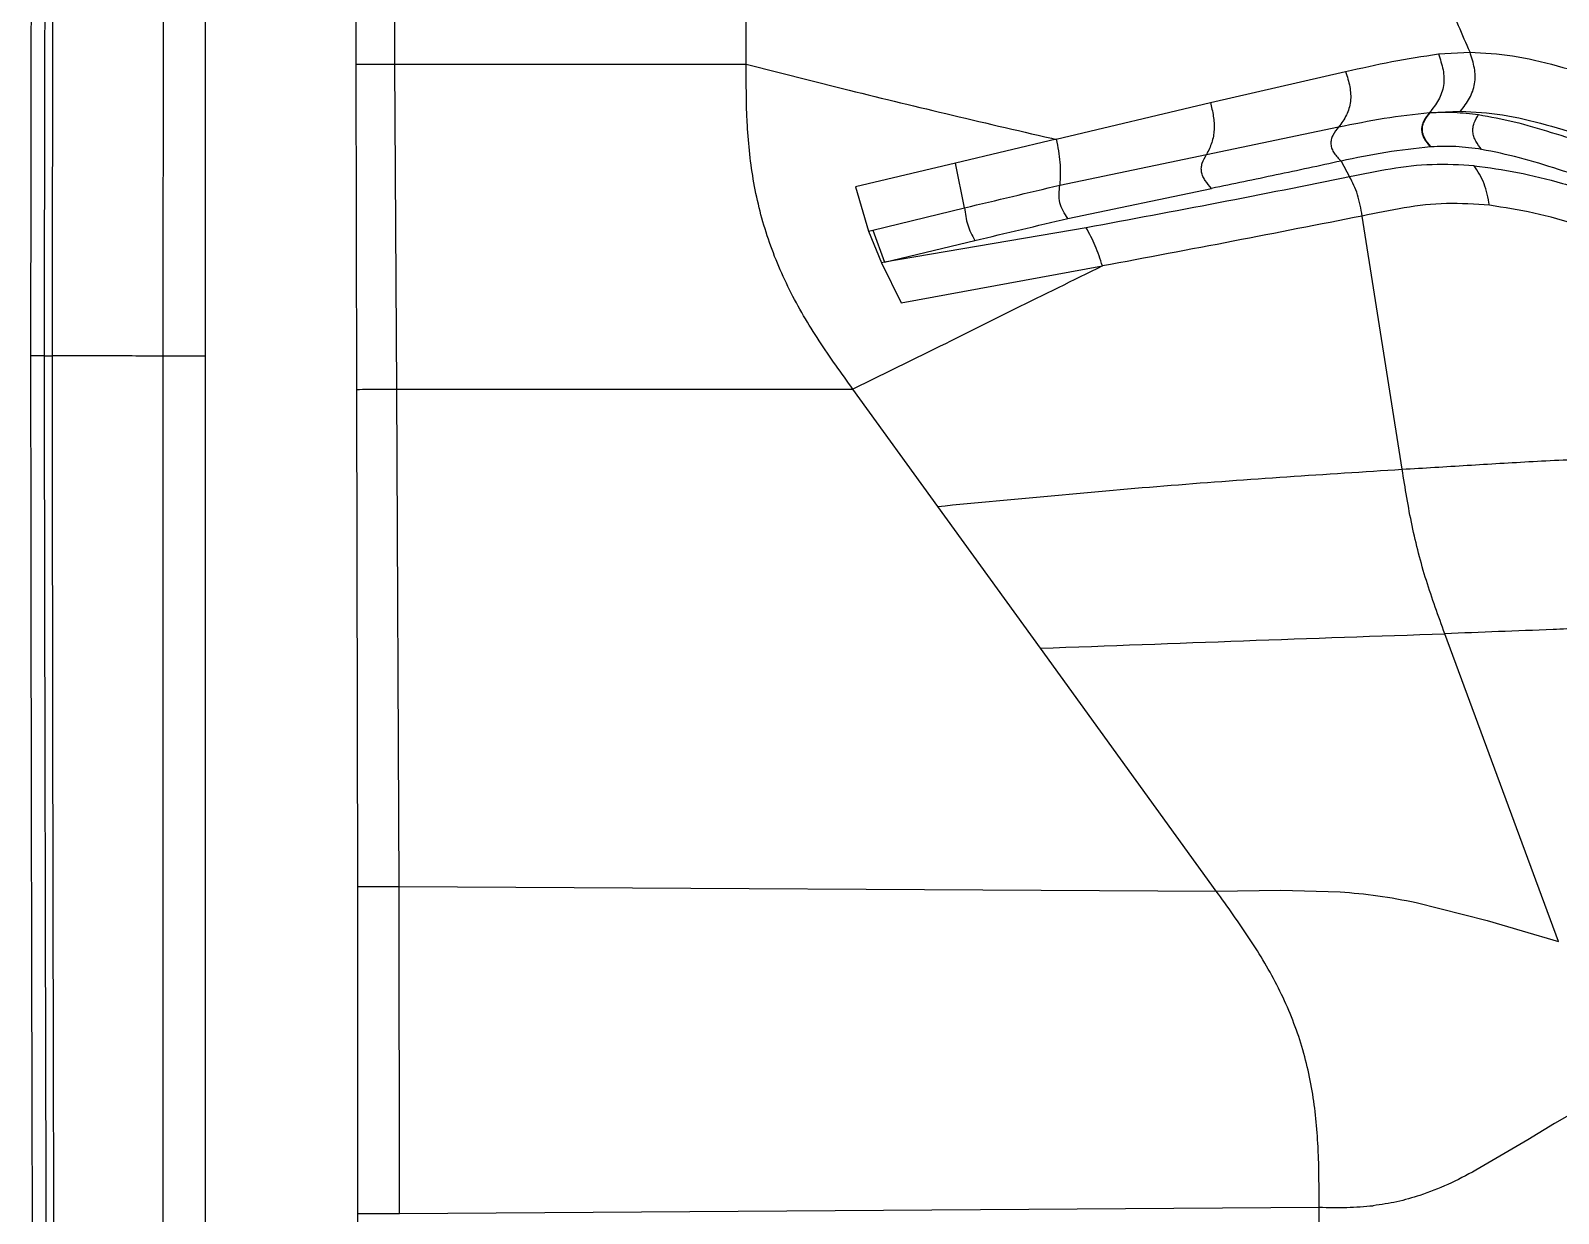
# Model space of a CAD drawing. Header units: inches. Extents: x 2 to 87, y 6 to 129.
# Drawn here: x 2.11 to 11.04, y 48.84 to 55.75 of the extents above; entities that cross this region are included whole.
import ezdxf

# ---------------------------------------------------------------- set-up
doc = ezdxf.new("R2010")
doc.units = ezdxf.units.IN
doc.header["$MEASUREMENT"] = 0
doc.layers.add('1', color=4, linetype='Continuous')

# ---------------------------------------------------------------- blocks, each defined once
blk = doc.blocks.new('2026 STRIDE')
at = {"layer": '1', "color": 3}
for p, q in [((0.5577, 53.7634), (0.5527, 32.7392)), ((0.8017, 53.7598), (0.8, 32.7392)), ((1.6813, 34.4446), (1.6813, 53.0423)), ((1.9084, 34.4446), (1.9084, 53.0423)), ((3.9604, 34.4446), (3.9604, 36.8385)), ((8.0047, 34.504), (8.1895, 34.5142)), ((1.685, 32.5449), (1.6813, 34.4446)), ((1.9183, 32.546), (1.9084, 34.4446)), ((1.9084, 34.4446), (3.9604, 34.4446)), ((3.9604, 34.4446), (4.5237, 34.3019)), ((6.6724, 34.2214), (7.4627, 34.4007)), ((5.7724, 34.0054), (6.6724, 34.2214)), ((7.9533, 34.1616), (7.9576, 34.1618)), ((7.9576, 34.1618), (8.1338, 34.1701)), ((6.6502, 33.9167), (7.4218, 34.0775)), ((5.7724, 34.0054), (5.1827, 33.8666)), ((5.7445, 34.0114), (5.7707, 34.0053)), ((7.9615, 33.9619), (7.9574, 33.9617)), ((5.1827, 33.8666), (4.599, 33.728)), ((5.236, 33.6053), (5.1827, 33.8666)), ((5.7933, 33.7379), (6.6502, 33.9167)), ((7.436, 33.8782), (7.4859, 33.7855)), ((4.599, 33.728), (4.6754, 33.469)), ((5.8396, 33.5434), (6.6798, 33.7189)), ((4.7006, 33.4752), (5.236, 33.6053)), ((5.9471, 33.489), (4.7685, 33.2875)), ((7.793, 32.0784), (7.559, 33.5575)), ((4.6754, 33.469), (4.7006, 33.4752)), ((4.6754, 33.469), (4.7506, 33.2831)), ((4.7006, 33.4752), (4.7685, 33.2875)), ((4.7685, 33.2875), (5.2957, 33.4147)), ((4.7685, 33.2875), (4.7506, 33.2831)), ((4.7506, 33.2832), (4.8666, 33.0508)), ((4.8666, 33.0508), (6.0414, 33.2656)), ((6.0415, 33.2656), (6.0414, 33.2656)), ((5.0316, 32.7656), (4.5843, 32.546)), ((-0.14, 32.7417), (-0.221, 32.7417)), ((0.5527, 32.7392), (0.5493, 12.9852)), ((0.8, 32.7392), (0.7976, 12.9883)), ((1.6903, 29.6413), (1.685, 32.5449)), ((1.9333, 29.6417), (1.9183, 32.546)), ((1.9183, 32.546), (4.5843, 32.546)), ((5.0801, 31.8613), (4.5843, 32.546)), ((5.68, 31.0327), (5.0801, 31.8613)), ((8.7061, 29.3192), (8.0425, 31.1177)), ((6.707, 29.6143), (5.68, 31.0327)), ((1.691, 27.7314), (1.6903, 29.6413)), ((1.9353, 27.7314), (1.9333, 29.6417)), ((1.9333, 29.6417), (6.707, 29.6143)), ((6.707, 29.6143), (7.0824, 29.6187)), ((7.0824, 29.6187), (7.4308, 29.6105)), ((7.8753, 29.548), (8.2891, 29.4433)), ((8.2891, 29.4433), (8.4941, 29.3821)), ((8.4941, 29.3821), (8.7061, 29.3192)), ((8.8499, 28.352), (8.6826, 28.2565)), ((8.6826, 28.2565), (8.5269, 28.1622)), ((8.5269, 28.1622), (8.2238, 27.9834)), ((1.9353, 27.7314), (7.3076, 27.7681)), ((7.3076, 23.6297), (7.3076, 27.7681)), ((1.691, 13.062), (1.691, 27.7314))]:
    blk.add_line(p, q, dxfattribs=at)
at = {"layer": '1'}
for points, knots in [([(0.0062, 57.9452), (-0.029, 55.8546), (-0.0994, 51.667), (-0.1683, 45.3757), (-0.2129, 39.0651), (-0.2183, 34.8516), (-0.221, 32.7417)], [0, 0, 0, 0, 0.248872, 0.498493, 0.748868, 1, 1, 1, 1]), ([(-0.14, 32.7417), (-0.135, 35.5421), (-0.125, 41.1428), (-0.0497, 49.5437), (0.0416, 55.1437), (0.0872, 57.9437)], [0, 0, 0, 0, 0.333334, 0.666667, 1, 1, 1, 1]), ([(0.1102, 57.6778), (0.0685, 54.9073), (-0.0148, 49.3663), (-0.0826, 41.054), (-0.0912, 35.5124), (-0.0955, 32.7416)], [0, 0, 0, 0, 0.333333, 0.666666, 1, 1, 1, 1]), ([(-0.221, 32.7417), (-0.2184, 30.6608), (-0.2131, 26.5052), (-0.1698, 20.2813), (-0.1027, 14.076), (-0.0342, 9.9456), (0, 7.8834)], [0, 0, 0, 0, 0.251117, 0.501486, 0.751112, 1, 1, 1, 1]), ([(0.081, 7.8849), (0.0366, 10.6465), (-0.0521, 16.1699), (-0.1254, 24.4557), (-0.1351, 29.9797), (-0.14, 32.7417)], [0, 0, 0, 0, 0.333333, 0.666666, 1, 1, 1, 1]), ([(-0.0955, 32.7416), (-0.0919, 30.0161), (-0.0846, 24.5653), (-0.0217, 16.3892), (0.0573, 10.9389), (0.0969, 8.2137)], [0, 0, 0, 0, 0.3333337, 0.6666669, 1, 1, 1, 1])]:
    blk.add_open_spline(points, degree=3, knots=knots, dxfattribs=at)
at = {"layer": '1', "color": 3}
for points, knots in [([(8.1895, 34.5142), (8.1452, 34.6167), (8.0535, 34.8292), (7.9032, 35.1548), (7.7463, 35.5036), (7.5922, 35.8798), (7.4534, 36.2865), (7.3413, 36.7251), (7.2617, 37.1947), (7.2369, 37.519), (7.2242, 37.6851)], [0, 0, 0, 0, 0.099778, 0.206893, 0.322019, 0.444685, 0.574025, 0.709507, 0.85129, 1, 1, 1, 1]), ([(7.4627, 34.4007), (7.5526, 34.4215), (7.7325, 34.463), (7.914, 34.4903), (8.0047, 34.504)], [0, 0, 0, 0, 0.500069, 1, 1, 1, 1]), ([(8.0047, 34.504), (8.0152, 34.4735), (8.0356, 34.4145), (8.0407, 34.3187), (8.0083, 34.2315), (7.972, 34.1854), (7.9533, 34.1616)], [0, 0, 0, 0, 0.258182, 0.500173, 0.741949, 1, 1, 1, 1]), ([(8.1338, 34.1701), (8.1527, 34.1943), (8.1891, 34.2412), (8.2225, 34.3291), (8.2189, 34.425), (8.1995, 34.4839), (8.1895, 34.5142)], [0, 0, 0, 0, 0.258051, 0.500024, 0.741965, 1, 1, 1, 1]), ([(8.1895, 34.5142), (8.2714, 34.51), (8.4354, 34.5014), (8.6972, 34.438), (8.8764, 34.3836), (8.966, 34.3565)], [0, 0, 0, 0, 0.333284, 0.666617, 1, 1, 1, 1]), ([(1.6813, 34.4446), (1.7036, 34.4446), (1.7472, 34.4446), (1.8112, 34.4446), (1.8654, 34.4446), (1.8939, 34.4446), (1.9084, 34.4446)], [0, 0, 0, 0, 0.2550747, 0.5, 0.7449253, 1, 1, 1, 1]), ([(4.5843, 32.546), (4.5169, 32.6393), (4.3823, 32.8256), (4.2071, 33.1223), (4.075, 33.4391), (3.9939, 33.7705), (3.9608, 34.1076), (3.9605, 34.3324), (3.9604, 34.4446)], [0, 0, 0, 0, 0.168805, 0.336995, 0.504305, 0.670432, 0.835431, 1, 1, 1, 1]), ([(7.4627, 34.4007), (7.4719, 34.3717), (7.4898, 34.3151), (7.4959, 34.226), (7.4705, 34.1433), (7.4383, 34.0998), (7.4218, 34.0774)], [0, 0, 0, 0, 0.258733, 0.503177, 0.744588, 1, 1, 1, 1]), ([(4.5237, 34.3019), (4.7239, 34.2528), (5.1243, 34.1548), (5.5377, 34.0592), (5.7445, 34.0114)], [0, 0, 0, 0, 0.499998, 1, 1, 1, 1]), ([(6.6724, 34.2214), (6.6789, 34.1947), (6.6917, 34.1421), (6.6975, 34.0617), (6.6836, 33.9841), (6.6614, 33.9393), (6.6502, 33.9167)], [0, 0, 0, 0, 0.256405, 0.504499, 0.748681, 1, 1, 1, 1]), ([(7.4218, 34.0775), (7.5104, 34.0959), (7.6876, 34.1327), (7.8648, 34.1519), (7.9533, 34.1616)], [0, 0, 0, 0, 0.5000267, 1, 1, 1, 1]), ([(7.9533, 34.1616), (7.9411, 34.1464), (7.9232, 34.1243), (7.9089, 34.0886), (7.9055, 34.0613), (7.9099, 34.0341), (7.9256, 33.9987), (7.9444, 33.9768), (7.9574, 33.9617)], [0, 0, 0, 0, 0.265194, 0.385842, 0.499982, 0.61413, 0.734795, 1, 1, 1, 1]), ([(7.9615, 33.9619), (7.9486, 33.977), (7.9299, 33.9989), (7.9142, 34.0343), (7.9098, 34.0616), (7.9132, 34.0889), (7.9275, 34.1245), (7.9454, 34.1466), (7.9576, 34.1618)], [0, 0, 0, 0, 0.265167, 0.385832, 0.499999, 0.614167, 0.734832, 1, 1, 1, 1]), ([(7.9576, 34.1618), (8.0036, 34.1635), (8.0955, 34.1668), (8.1915, 34.1556), (8.2394, 34.15)], [0, 0, 0, 0, 0.500009, 1, 1, 1, 1]), ([(8.1338, 34.1701), (8.215, 34.1655), (8.3773, 34.1561), (8.6332, 34.0935), (8.8066, 34.0409), (8.8933, 34.0146)], [0, 0, 0, 0, 0.333281, 0.66662, 1, 1, 1, 1]), ([(8.2572, 33.9465), (8.245, 33.9622), (8.227, 33.985), (8.211, 34.0209), (8.2051, 34.0483), (8.206, 34.0758), (8.2157, 34.1116), (8.2298, 34.1344), (8.2394, 34.15)], [0, 0, 0, 0, 0.259514, 0.379908, 0.495528, 0.611835, 0.734168, 1, 1, 1, 1]), ([(8.2394, 34.15), (8.3083, 34.1373), (8.4459, 34.1121), (8.6634, 34.0466), (8.8121, 34.0001), (8.8865, 33.9768)], [0, 0, 0, 0, 0.333297, 0.66664, 1, 1, 1, 1]), ([(7.4218, 34.0775), (7.4093, 34.0621), (7.3913, 34.0399), (7.3773, 34.0039), (7.3752, 33.9763), (7.3816, 33.949), (7.4006, 33.914), (7.4215, 33.8928), (7.436, 33.8782)], [0, 0, 0, 0, 0.266658, 0.38557, 0.497433, 0.610404, 0.731545, 1, 1, 1, 1]), ([(5.7724, 34.0054), (5.7809, 33.9607), (5.7977, 33.8715), (5.7948, 33.7823), (5.7933, 33.7379)], [0, 0, 0, 0, 0.501891, 1, 1, 1, 1]), ([(7.9574, 33.9617), (7.8708, 33.9521), (7.6976, 33.9329), (7.5232, 33.8965), (7.436, 33.8782)], [0, 0, 0, 0, 0.499973, 1, 1, 1, 1]), ([(8.2572, 33.9465), (8.2066, 33.9533), (8.1053, 33.9669), (8.0094, 33.9636), (7.9615, 33.9619)], [0, 0, 0, 0, 0.499989, 1, 1, 1, 1]), ([(8.9414, 33.7561), (8.8632, 33.7806), (8.7067, 33.8297), (8.4763, 33.902), (8.3303, 33.9317), (8.2572, 33.9465)], [0, 0, 0, 0, 0.33336, 0.666707, 1, 1, 1, 1]), ([(6.6798, 33.7189), (6.6666, 33.7334), (6.6473, 33.7546), (6.6284, 33.7878), (6.62, 33.8137), (6.6188, 33.8404), (6.627, 33.8766), (6.6407, 33.9003), (6.6502, 33.9167)], [0, 0, 0, 0, 0.266425, 0.390388, 0.50696, 0.620688, 0.738765, 1, 1, 1, 1]), ([(7.436, 33.8782), (7.3096, 33.851), (7.0569, 33.7967), (6.8055, 33.7448), (6.6798, 33.7189)], [0, 0, 0, 0, 0.500298, 1, 1, 1, 1]), ([(8.2145, 33.8507), (8.1319, 33.8553), (7.9668, 33.8645), (7.7248, 33.8352), (7.5655, 33.8021), (7.4859, 33.7856)], [0, 0, 0, 0, 0.333311, 0.666636, 1, 1, 1, 1]), ([(8.3034, 33.62), (8.2994, 33.6416), (8.2915, 33.684), (8.2728, 33.747), (8.2459, 33.803), (8.225, 33.8346), (8.2145, 33.8507)], [0, 0, 0, 0, 0.258279, 0.504802, 0.748787, 1, 1, 1, 1]), ([(8.2145, 33.8507), (8.2981, 33.8397), (8.4653, 33.8177), (8.7277, 33.7503), (8.9125, 33.6951), (9.005, 33.6675)], [0, 0, 0, 0, 0.3333178, 0.6666487, 1, 1, 1, 1]), ([(7.4859, 33.7855), (7.2312, 33.7345), (6.7217, 33.6324), (6.2053, 33.5368), (5.9471, 33.489)], [0, 0, 0, 0, 0.5, 1, 1, 1, 1]), ([(7.559, 33.5575), (7.5556, 33.579), (7.5488, 33.622), (7.5327, 33.6851), (7.5107, 33.7395), (7.4944, 33.7698), (7.4859, 33.7856)], [0, 0, 0, 0, 0.2368126, 0.4737521, 0.7263913, 1, 1, 1, 1]), ([(5.236, 33.6053), (5.3294, 33.6274), (5.516, 33.6715), (5.7009, 33.7158), (5.7933, 33.7379)], [0, 0, 0, 0, 0.500001, 1, 1, 1, 1]), ([(5.8396, 33.5434), (5.8298, 33.5577), (5.8105, 33.5857), (5.7909, 33.6342), (5.7868, 33.6865), (5.7911, 33.7206), (5.7933, 33.7379)], [0, 0, 0, 0, 0.255071, 0.500455, 0.745235, 1, 1, 1, 1]), ([(5.236, 33.6053), (5.2403, 33.5716), (5.249, 33.5042), (5.2801, 33.4445), (5.2957, 33.4147)], [0, 0, 0, 0, 0.5001563, 1, 1, 1, 1]), ([(8.3034, 33.62), (8.2193, 33.6261), (8.0512, 33.6383), (7.8059, 33.6084), (7.6413, 33.5745), (7.559, 33.5575)], [0, 0, 0, 0, 0.3333089, 0.6666308, 1, 1, 1, 1]), ([(9.1185, 33.4136), (9.0228, 33.4439), (8.8315, 33.5045), (8.5604, 33.5808), (8.3891, 33.6069), (8.3034, 33.62)], [0, 0, 0, 0, 0.333354, 0.666687, 1, 1, 1, 1]), ([(5.2957, 33.4147), (5.3869, 33.4361), (5.5694, 33.4788), (5.7495, 33.5219), (5.8396, 33.5434)], [0, 0, 0, 0, 0.500001, 1, 1, 1, 1]), ([(6.0414, 33.2656), (6.0286, 33.3057), (6.0027, 33.3867), (5.9658, 33.4547), (5.9471, 33.489)], [0, 0, 0, 0, 0.495233, 1, 1, 1, 1]), ([(7.559, 33.5575), (7.3092, 33.5082), (6.8097, 33.4096), (6.2975, 33.3136), (6.0415, 33.2656)], [0, 0, 0, 0, 0.499999, 1, 1, 1, 1]), ([(6.0414, 33.2655), (5.8691, 33.1807), (5.5245, 33.0111), (5.1959, 32.8474), (5.0316, 32.7656)], [0, 0, 0, 0, 0.5, 1, 1, 1, 1]), ([(-0.14, 32.7417), (-0.1374, 32.7417), (-0.1322, 32.7417), (-0.1077, 32.7416), (-0.0955, 32.7416)], [0, 0, 0, 0, 0.5004096, 1, 1, 1, 1]), ([(0.5527, 32.7392), (0.4318, 32.7396), (0.1899, 32.7404), (-0.0004, 32.7412), (-0.0955, 32.7416)], [0, 0, 0, 0, 0.499987, 1, 1, 1, 1]), ([(0.8, 32.7392), (0.7714, 32.7392), (0.7293, 32.7392), (0.6759, 32.7392), (0.6406, 32.7392), (0.6108, 32.7392), (0.5784, 32.7392), (0.5631, 32.7392), (0.5527, 32.7392)], [0, 0, 0, 0, 0.259204, 0.381476, 0.499878, 0.618331, 0.740708, 1, 1, 1, 1]), ([(1.685, 32.5449), (1.7068, 32.5451), (1.7499, 32.5453), (1.8134, 32.5455), (1.87, 32.5458), (1.902, 32.546), (1.9183, 32.546)], [0, 0, 0, 0, 0.2536695, 0.4999989, 0.7463297, 1, 1, 1, 1]), ([(7.793, 32.0784), (7.9197, 32.086), (8.1733, 32.1013), (8.5541, 32.1249), (8.961, 32.1439), (9.2727, 32.1496), (9.4286, 32.1524)], [0, 0, 0, 0, 0.2500906, 0.500124, 0.7500498, 1, 1, 1, 1]), ([(5.0801, 31.8613), (5.5357, 31.9049), (6.4468, 31.9922), (7.3443, 32.0497), (7.793, 32.0784)], [0, 0, 0, 0, 0.5000864, 1, 1, 1, 1]), ([(8.0425, 31.1177), (8.0048, 31.2204), (7.9298, 31.4251), (7.8459, 31.748), (7.8106, 31.9682), (7.793, 32.0784)], [0, 0, 0, 0, 0.334378, 0.666733, 1, 1, 1, 1]), ([(9.7608, 31.2099), (9.6275, 31.2003), (9.3609, 31.1812), (9.0036, 31.1568), (8.6717, 31.1416), (8.3551, 31.1297), (8.1466, 31.1217), (8.0425, 31.1177)], [0, 0, 0, 0, 0.199946, 0.399916, 0.599831, 0.799956, 1, 1, 1, 1]), ([(5.68, 31.0327), (6.0764, 31.0474), (6.8691, 31.0769), (7.6513, 31.1041), (8.0425, 31.1177)], [0, 0, 0, 0, 0.4999996, 1, 1, 1, 1]), ([(1.6903, 29.6413), (1.733, 29.6413), (1.8184, 29.6415), (1.895, 29.6417), (1.9333, 29.6417)], [0, 0, 0, 0, 0.5, 1, 1, 1, 1]), ([(7.3076, 27.7681), (7.3075, 27.879), (7.3074, 28.0994), (7.2783, 28.4278), (7.2031, 28.7479), (7.0761, 29.053), (6.9049, 29.3404), (6.7733, 29.5224), (6.707, 29.6143)], [0, 0, 0, 0, 0.167188, 0.332538, 0.496383, 0.661135, 0.829075, 1, 1, 1, 1]), ([(7.4308, 29.6105), (7.5037, 29.6041), (7.6496, 29.5913), (7.8001, 29.5624), (7.8753, 29.548)], [0, 0, 0, 0, 0.499999, 1, 1, 1, 1]), ([(8.2238, 27.9834), (8.1694, 27.9545), (8.0607, 27.8967), (7.9516, 27.8567), (7.8971, 27.8367)], [0, 0, 0, 0, 0.500005, 1, 1, 1, 1]), ([(7.3076, 27.7681), (7.3626, 27.7666), (7.4725, 27.7635), (7.5733, 27.7722), (7.6237, 27.7766)], [0, 0, 0, 0, 0.500002, 1, 1, 1, 1]), ([(7.8971, 27.8367), (7.8525, 27.8232), (7.7634, 27.7962), (7.6702, 27.7831), (7.6237, 27.7766)], [0, 0, 0, 0, 0.500001, 1, 1, 1, 1])]:
    blk.add_open_spline(points, degree=3, knots=knots, dxfattribs=at)
blk.add_open_spline([(1.691, 27.7314), (1.7335, 27.7314), (1.8185, 27.7314), (1.8964, 27.7314), (1.9353, 27.7314)], degree=3, dxfattribs=at)

msp = doc.modelspace()

# ---------------------------------------------------------------- block references
msp.add_blockref('2026 STRIDE', (2.3326, 21.1096))

doc.saveas('drawing.dxf')
